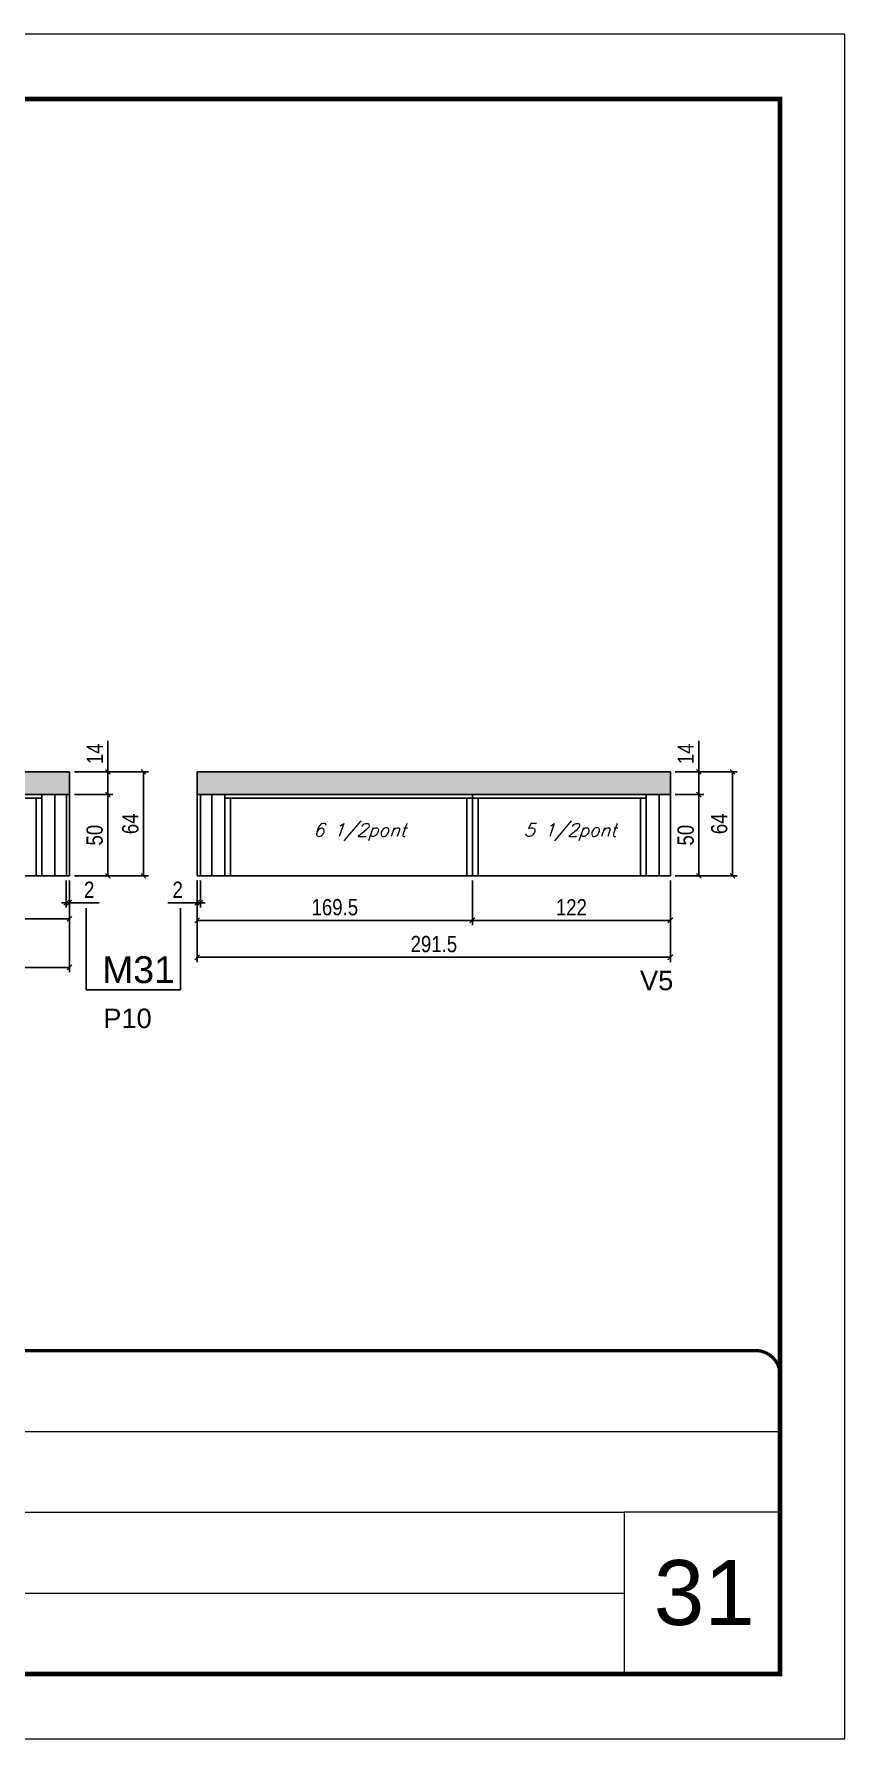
# Model space of a CAD drawing. Header units: millimetres. Extents: x 2921 to 9246, y 316 to 11751.
# Drawn here: x 7077 to 7577, y 1464 to 2514 of the extents above; entities that cross this region are included whole.
import ezdxf

# ---------------------------------------------------------------- set-up
doc = ezdxf.new("R2010")
doc.units = ezdxf.units.MM
doc.linetypes.add('CONTINUO', pattern=[0])
doc.linetypes.add('DASHED', pattern=[0.75, 0.5, -0.25])
for name, color, linetype in [('1', 3, 'Continuous'), ('5', 5, 'Continuous'), ('COTA', 241, 'Continuous'), ('NOMENCLATURA', 7, 'Continuous'), ('Painéis', 200, 'Continuous'), ('SARR_2.2x7', 40, 'Continuous'), ('SARR_3.5x7', 81, 'Continuous'), ('texto', 7, 'Continuous')]:
    doc.layers.add(name, color=color, linetype=linetype)
for name, color, linetype, lineweight in [('CARIMBO', 255, 'Continuous', 9), ('Folhas', 255, 'Continuous', 9), ('SARRAFO DE PRESSAO', 251, 'DASHED', 9)]:
    doc.layers.add(name, color=color, linetype=linetype, lineweight=lineweight)
doc.styles.add('arial', font='arial.ttf')
doc.styles.add('COTA TECNICA', font='techl___.ttf', dxfattribs={"height": 10})
doc.styles.add('Romans', font='romans.shx')
doc.styles.get("Standard").update_dxf_attribs({"font": 'arial.ttf'})
doc.dimstyles.new('PAINEL', dxfattribs={"dimtxt": 10, "dimasz": 3, "dimexe": 3, "dimexo": 3, "dimgap": 3, "dimtad": 1, "dimdec": 1, "dimzin": 12, "dimdsep": 46, "dimtxsty": 'COTA TECNICA', "dimblk1": 'OBLIQUE', "dimblk2": 'OBLIQUE', "dimsah": 1, "dimcen": 0.9, "dimclrd": 4, "dimclre": 4, "dimclrt": 240, "dimadec": 1, "dimazin": 3, "dimtfac": 1, "dimtdec": 1, "dimtmove": 0, "dimatfit": 3, "dimfxl": 1, "dimtolj": 1, "dimtzin": 12, "dimarcsym": 0})

# ---------------------------------------------------------------- blocks, each defined once
blk = doc.blocks.new('9999999999')
at = {"color": 30, "linetype": 'CONTINUO'}
for p, q in [((98564.6, 34379.6), (99584, 34379.6)), ((98564.6, 34329.8), (99488, 34329.8)), ((99584, 34329.8), (99488, 34329.8)), ((99488, 34329.8), (99488, 34230.2)), ((98564.6, 34280), (99488, 34280))]:
    blk.add_line(p, q, dxfattribs=at)
at = {"color": 30, "linetype": 'CONTINUO', "const_width": 2}
blk.add_lwpolyline([(99584, 34230.2), (99584, 34414.4, 0.414214), (99569, 34429.4), (98229, 34429.4, 0.414214), (98214, 34414.4), (98214, 34245.2, 0.414214), (98229, 34230.2), (99584, 34230.2)], format="xyb", dxfattribs=at)
at = {"layer": 'Folhas'}
blk.add_lwpolyline([(98139, 34190.2), (99624, 34190.2), (99624, 35240.2), (98139, 35240.2)], close=True, dxfattribs=at)
at = {"layer": 'Folhas', "color": 30, "const_width": 3}
blk.add_lwpolyline([(98214, 34230.2), (99584, 34230.2), (99584, 35200.2), (98214, 35200.2)], close=True, dxfattribs=at)
blk = doc.blocks.new('_Oblique')
at = {"layer": '1', "color": 0, "lineweight": -2}
blk.add_line((-0.5, -0.5), (0.5, 0.5), dxfattribs=at)
blk = doc.blocks.new('*D591')
at = {"layer": 'COTA', "color": 4, "linetype": 'ByBlock', "lineweight": -2, "transparency": 16777216}
for p, q in [((6863.1, 1993.1), (6863.1, 1966.6)), ((7099.1, 1993.1), (7099.1, 1966.6)), ((6863.1, 1969.6), (7099.1, 1969.6))]:
    blk.add_line(p, q, dxfattribs=at)
at = {"layer": 'Defpoints', "color": 0, "linetype": 'ByBlock', "transparency": 16777216}
for p in [(6863.1, 1996.1), (7099.1, 1996.1), (7099.1, 1969.6)]:
    blk.add_point(p, dxfattribs=at)
at = {"layer": 'COTA', "color": 4, "linetype": 'ByBlock', "lineweight": -2, "transparency": 16777216, "xscale": 3, "yscale": 3, "zscale": 3, "rotation": 180}
blk.add_blockref('_Oblique', (6863.1, 1969.6), dxfattribs=at)
at = {"layer": 'COTA', "color": 4, "linetype": 'ByBlock', "lineweight": -2, "transparency": 16777216, "xscale": 3, "yscale": 3, "zscale": 3}
blk.add_blockref('_Oblique', (7099.1, 1969.6), dxfattribs=at)
at = {"layer": 'COTA', "color": 240, "linetype": 'ByBlock', "transparency": 16777216, "insert": (6981.1, 1977.8), "char_height": 10, "width": 210.731, "attachment_point": 5, "style": 'COTA TECNICA'}
blk.add_mtext('\\A1;236', dxfattribs=at)
blk = doc.blocks.new('*D1060')
at = {"layer": 'COTA', "color": 4, "linetype": 'ByBlock', "lineweight": -2, "transparency": 16777216}
for p, q in [((6504.6, 1993.1), (6504.6, 1936.7)), ((7099.1, 1993.1), (7099.1, 1936.7)), ((6504.6, 1939.7), (7099.1, 1939.7))]:
    blk.add_line(p, q, dxfattribs=at)
at = {"layer": 'Defpoints', "color": 0, "linetype": 'ByBlock', "transparency": 16777216}
for p in [(6504.6, 1996.1), (7099.1, 1996.1), (7099.1, 1939.7)]:
    blk.add_point(p, dxfattribs=at)
at = {"layer": 'COTA', "color": 4, "linetype": 'ByBlock', "lineweight": -2, "transparency": 16777216, "xscale": 3, "yscale": 3, "zscale": 3, "rotation": 180}
blk.add_blockref('_Oblique', (6504.6, 1939.7), dxfattribs=at)
at = {"layer": 'COTA', "color": 4, "linetype": 'ByBlock', "lineweight": -2, "transparency": 16777216, "xscale": 3, "yscale": 3, "zscale": 3}
blk.add_blockref('_Oblique', (7099.1, 1939.7), dxfattribs=at)
at = {"layer": 'COTA', "color": 240, "linetype": 'ByBlock', "transparency": 16777216, "insert": (6801.9, 1947.9), "char_height": 10, "attachment_point": 5, "style": 'COTA TECNICA'}
blk.add_mtext('\\A1;594.5', dxfattribs=at)
blk = doc.blocks.new('*D593')
at = {"layer": 'COTA', "color": 4, "linetype": 'ByBlock', "lineweight": -2, "transparency": 16777216}
for p, q in [((7097.1, 1993.1), (7097.1, 1976.5)), ((7099.1, 1993.1), (7099.1, 1976.5)), ((7097.1, 1979.5), (7094.1, 1979.5)), ((7097.1, 1979.5), (7099.1, 1979.5)), ((7099.1, 1979.5), (7117.3, 1979.5))]:
    blk.add_line(p, q, dxfattribs=at)
at = {"layer": 'Defpoints', "color": 0, "linetype": 'ByBlock', "transparency": 16777216}
for p in [(7097.1, 1996.1), (7099.1, 1996.1), (7099.1, 1979.5)]:
    blk.add_point(p, dxfattribs=at)
at = {"layer": 'COTA', "color": 4, "linetype": 'ByBlock', "lineweight": -2, "transparency": 16777216, "xscale": 3, "yscale": 3, "zscale": 3}
blk.add_blockref('_Oblique', (7097.1, 1979.5), dxfattribs=at)
at = {"layer": 'COTA', "color": 4, "linetype": 'ByBlock', "lineweight": -2, "transparency": 16777216, "xscale": 3, "yscale": 3, "zscale": 3, "rotation": 180}
blk.add_blockref('_Oblique', (7099.1, 1979.5), dxfattribs=at)
at = {"layer": 'COTA', "color": 240, "linetype": 'ByBlock', "transparency": 16777216, "insert": (7111.2, 1987.5), "char_height": 10, "attachment_point": 5, "style": 'COTA TECNICA'}
blk.add_mtext('\\A1;2', dxfattribs=at)
blk = doc.blocks.new('*D594')
at = {"layer": 'Defpoints', "color": 0, "transparency": 16777216}
for p in [(7099.1, 2046.1), (7099.1, 1996.1), (7122.7, 1996.1)]:
    blk.add_point(p, dxfattribs=at)
at = {"layer": 'Painéis', "color": 4, "lineweight": -2, "transparency": 16777216}
for p, q in [((7102.1, 2046.1), (7125.7, 2046.1)), ((7122.7, 2046.1), (7122.7, 1996.1)), ((7102.1, 1996.1), (7125.7, 1996.1))]:
    blk.add_line(p, q, dxfattribs=at)
at = {"layer": 'Painéis', "color": 4, "lineweight": -2, "transparency": 16777216, "xscale": 3, "yscale": 3, "zscale": 3}
for p, rotation in [((7122.7, 2046.1), 90), ((7122.7, 1996.1), 270)]:
    blk.add_blockref('_Oblique', p, dxfattribs=dict(at, rotation=rotation))
at = {"layer": 'Painéis', "color": 240, "lineweight": 5, "transparency": 16777216, "insert": (7114.6, 2021.1), "char_height": 10, "attachment_point": 5, "rotation": 90, "style": 'COTA TECNICA'}
blk.add_mtext('\\A1;50', dxfattribs=at)
blk = doc.blocks.new('*D595')
at = {"layer": 'Defpoints', "color": 0, "transparency": 16777216}
for p in [(7099.1, 2060.1), (7122.7, 2060.1), (7099.1, 2046.1)]:
    blk.add_point(p, dxfattribs=at)
at = {"layer": 'Painéis', "color": 4, "lineweight": -2, "transparency": 16777216}
for p, q in [((7122.7, 2060.1), (7122.7, 2079.3)), ((7102.1, 2060.1), (7125.7, 2060.1)), ((7122.7, 2046.1), (7122.7, 2060.1)), ((7102.1, 2046.1), (7125.7, 2046.1))]:
    blk.add_line(p, q, dxfattribs=at)
at = {"layer": 'Painéis', "color": 4, "lineweight": -2, "transparency": 16777216, "xscale": 3, "yscale": 3, "zscale": 3}
for p, rotation in [((7122.7, 2060.1), 90), ((7122.7, 2046.1), 270)]:
    blk.add_blockref('_Oblique', p, dxfattribs=dict(at, rotation=rotation))
at = {"layer": 'Painéis', "color": 240, "lineweight": 5, "transparency": 16777216, "insert": (7114.7, 2071.2), "char_height": 10, "attachment_point": 5, "rotation": 90, "style": 'COTA TECNICA'}
blk.add_mtext('\\A1;14', dxfattribs=at)
blk = doc.blocks.new('*D596')
at = {"layer": 'Defpoints', "color": 0, "transparency": 16777216}
for p in [(7099.1, 2060.1), (7099.1, 1996.1), (7144.7, 1996.1)]:
    blk.add_point(p, dxfattribs=at)
at = {"layer": 'Painéis', "color": 4, "lineweight": -2, "transparency": 16777216}
for p, q in [((7102.1, 2060.1), (7147.7, 2060.1)), ((7144.7, 2060.1), (7144.7, 1996.1)), ((7102.1, 1996.1), (7147.7, 1996.1))]:
    blk.add_line(p, q, dxfattribs=at)
at = {"layer": 'Painéis', "color": 4, "lineweight": -2, "transparency": 16777216, "xscale": 3, "yscale": 3, "zscale": 3}
for p, rotation in [((7144.7, 2060.1), 90), ((7144.7, 1996.1), 270)]:
    blk.add_blockref('_Oblique', p, dxfattribs=dict(at, rotation=rotation))
at = {"layer": 'Painéis', "color": 240, "lineweight": 5, "transparency": 16777216, "insert": (7136.6, 2028.1), "char_height": 10, "attachment_point": 5, "rotation": 90, "style": 'COTA TECNICA'}
blk.add_mtext('\\A1;64', dxfattribs=at)
blk = doc.blocks.new('*D597')
at = {"layer": 'Defpoints', "color": 0, "transparency": 16777216}
for p in [(7177.7, 1996.1), (7347.2, 1996.1), (7347.2, 1968.6)]:
    blk.add_point(p, dxfattribs=at)
at = {"layer": 'Painéis', "color": 4, "lineweight": -2, "transparency": 16777216}
for p, q in [((7177.7, 1993.1), (7177.7, 1965.6)), ((7347.2, 1993.1), (7347.2, 1965.6)), ((7177.7, 1968.6), (7347.2, 1968.6))]:
    blk.add_line(p, q, dxfattribs=at)
at = {"layer": 'Painéis', "color": 4, "lineweight": -2, "transparency": 16777216, "xscale": 3, "yscale": 3, "zscale": 3, "rotation": 180}
blk.add_blockref('_Oblique', (7177.7, 1968.6), dxfattribs=at)
at = {"layer": 'Painéis', "color": 4, "lineweight": -2, "transparency": 16777216, "xscale": 3, "yscale": 3, "zscale": 3}
blk.add_blockref('_Oblique', (7347.2, 1968.6), dxfattribs=at)
at = {"layer": 'Painéis', "color": 240, "lineweight": 5, "transparency": 16777216, "insert": (7262.5, 1976.7), "char_height": 10, "attachment_point": 5, "style": 'COTA TECNICA'}
blk.add_mtext('\\A1;169.5', dxfattribs=at)
blk = doc.blocks.new('*D1061')
at = {"layer": 'Defpoints', "color": 0, "transparency": 16777216}
for p in [(7347.2, 1996.1), (7469.2, 1996.1), (7347.2, 1968.6)]:
    blk.add_point(p, dxfattribs=at)
at = {"layer": 'Painéis', "color": 4, "lineweight": -2, "transparency": 16777216}
for p, q in [((7347.2, 1993.1), (7347.2, 1965.6)), ((7469.2, 1993.1), (7469.2, 1965.6)), ((7469.2, 1968.6), (7347.2, 1968.6))]:
    blk.add_line(p, q, dxfattribs=at)
at = {"layer": 'Painéis', "color": 4, "lineweight": -2, "transparency": 16777216, "xscale": 3, "yscale": 3, "zscale": 3, "rotation": 180}
blk.add_blockref('_Oblique', (7347.2, 1968.6), dxfattribs=at)
at = {"layer": 'Painéis', "color": 4, "lineweight": -2, "transparency": 16777216, "xscale": 3, "yscale": 3, "zscale": 3}
blk.add_blockref('_Oblique', (7469.2, 1968.6), dxfattribs=at)
at = {"layer": 'Painéis', "color": 240, "lineweight": 5, "transparency": 16777216, "insert": (7408.2, 1976.7), "char_height": 10, "attachment_point": 5, "style": 'COTA TECNICA'}
blk.add_mtext('\\A1;122', dxfattribs=at)
blk = doc.blocks.new('*D1062')
at = {"layer": 'Defpoints', "color": 0, "transparency": 16777216}
for p in [(7177.7, 1996.1), (7469.2, 1996.1), (7177.7, 1945.9)]:
    blk.add_point(p, dxfattribs=at)
at = {"layer": 'Painéis', "color": 4, "lineweight": -2, "transparency": 16777216}
for p, q in [((7177.7, 1993.1), (7177.7, 1942.9)), ((7469.2, 1993.1), (7469.2, 1942.9)), ((7469.2, 1945.9), (7177.7, 1945.9))]:
    blk.add_line(p, q, dxfattribs=at)
at = {"layer": 'Painéis', "color": 4, "lineweight": -2, "transparency": 16777216, "xscale": 3, "yscale": 3, "zscale": 3, "rotation": 180}
blk.add_blockref('_Oblique', (7177.7, 1945.9), dxfattribs=at)
at = {"layer": 'Painéis', "color": 4, "lineweight": -2, "transparency": 16777216, "xscale": 3, "yscale": 3, "zscale": 3}
blk.add_blockref('_Oblique', (7469.2, 1945.9), dxfattribs=at)
at = {"layer": 'Painéis', "color": 240, "lineweight": 5, "transparency": 16777216, "insert": (7323.5, 1954), "char_height": 10, "attachment_point": 5, "style": 'COTA TECNICA'}
blk.add_mtext('\\A1;291.5', dxfattribs=at)
blk = doc.blocks.new('*D598')
at = {"layer": 'COTA', "color": 4, "linetype": 'ByBlock', "lineweight": -2, "transparency": 16777216}
for p, q in [((7177.7, 1993.1), (7177.7, 1976.5)), ((7179.7, 1993.1), (7179.7, 1976.5)), ((7177.7, 1979.5), (7159.6, 1979.5)), ((7179.7, 1979.5), (7177.7, 1979.5)), ((7179.7, 1979.5), (7182.7, 1979.5))]:
    blk.add_line(p, q, dxfattribs=at)
at = {"layer": 'Defpoints', "color": 0, "linetype": 'ByBlock', "transparency": 16777216}
for p in [(7177.7, 1996.1), (7179.7, 1996.1), (7177.7, 1979.5)]:
    blk.add_point(p, dxfattribs=at)
at = {"layer": 'COTA', "color": 4, "linetype": 'ByBlock', "lineweight": -2, "transparency": 16777216, "xscale": 3, "yscale": 3, "zscale": 3}
blk.add_blockref('_Oblique', (7177.7, 1979.5), dxfattribs=at)
at = {"layer": 'COTA', "color": 4, "linetype": 'ByBlock', "lineweight": -2, "transparency": 16777216, "xscale": 3, "yscale": 3, "zscale": 3, "rotation": 180}
blk.add_blockref('_Oblique', (7179.7, 1979.5), dxfattribs=at)
at = {"layer": 'COTA', "color": 240, "linetype": 'ByBlock', "transparency": 16777216, "insert": (7165.7, 1987.5), "char_height": 10, "attachment_point": 5, "style": 'COTA TECNICA'}
blk.add_mtext('\\A1;2', dxfattribs=at)
blk = doc.blocks.new('*D599')
at = {"layer": 'Defpoints', "color": 0, "transparency": 16777216}
for p in [(7469.2, 2060.1), (7507.4, 2060.1), (7469.2, 1996.1)]:
    blk.add_point(p, dxfattribs=at)
at = {"layer": 'Painéis', "color": 4, "lineweight": -2, "transparency": 16777216}
for p, q in [((7472.2, 2060.1), (7510.4, 2060.1)), ((7507.4, 1996.1), (7507.4, 2060.1)), ((7472.2, 1996.1), (7510.4, 1996.1))]:
    blk.add_line(p, q, dxfattribs=at)
at = {"layer": 'Painéis', "color": 4, "lineweight": -2, "transparency": 16777216, "xscale": 3, "yscale": 3, "zscale": 3}
for p, rotation in [((7507.4, 2060.1), 90), ((7507.4, 1996.1), 270)]:
    blk.add_blockref('_Oblique', p, dxfattribs=dict(at, rotation=rotation))
at = {"layer": 'Painéis', "color": 240, "lineweight": 5, "transparency": 16777216, "insert": (7499.3, 2028.1), "char_height": 10, "attachment_point": 5, "rotation": 90, "style": 'COTA TECNICA'}
blk.add_mtext('\\A1;64', dxfattribs=at)
blk = doc.blocks.new('*D600')
at = {"layer": 'Defpoints', "color": 0, "transparency": 16777216}
for p in [(7469.2, 2046.1), (7486.7, 2046.1), (7469.2, 1996.1)]:
    blk.add_point(p, dxfattribs=at)
at = {"layer": 'Painéis', "color": 4, "lineweight": -2, "transparency": 16777216}
for p, q in [((7472.2, 2046.1), (7489.7, 2046.1)), ((7486.7, 1996.1), (7486.7, 2046.1)), ((7472.2, 1996.1), (7489.7, 1996.1))]:
    blk.add_line(p, q, dxfattribs=at)
at = {"layer": 'Painéis', "color": 4, "lineweight": -2, "transparency": 16777216, "xscale": 3, "yscale": 3, "zscale": 3}
for p, rotation in [((7486.7, 2046.1), 90), ((7486.7, 1996.1), 270)]:
    blk.add_blockref('_Oblique', p, dxfattribs=dict(at, rotation=rotation))
at = {"layer": 'Painéis', "color": 240, "lineweight": 5, "transparency": 16777216, "insert": (7478.6, 2021.1), "char_height": 10, "attachment_point": 5, "rotation": 90, "style": 'COTA TECNICA'}
blk.add_mtext('\\A1;50', dxfattribs=at)
blk = doc.blocks.new('*D601')
at = {"layer": 'Defpoints', "color": 0, "transparency": 16777216}
for p in [(7469.2, 2060.1), (7486.7, 2060.1), (7469.2, 2046.1)]:
    blk.add_point(p, dxfattribs=at)
at = {"layer": 'Painéis', "color": 4, "lineweight": -2, "transparency": 16777216}
for p, q in [((7486.7, 2060.1), (7486.7, 2079.3)), ((7472.2, 2060.1), (7489.7, 2060.1)), ((7486.7, 2046.1), (7486.7, 2060.1)), ((7472.2, 2046.1), (7489.7, 2046.1))]:
    blk.add_line(p, q, dxfattribs=at)
at = {"layer": 'Painéis', "color": 4, "lineweight": -2, "transparency": 16777216, "xscale": 3, "yscale": 3, "zscale": 3}
for p, rotation in [((7486.7, 2060.1), 90), ((7486.7, 2046.1), 270)]:
    blk.add_blockref('_Oblique', p, dxfattribs=dict(at, rotation=rotation))
at = {"layer": 'Painéis', "color": 240, "lineweight": 5, "transparency": 16777216, "insert": (7478.6, 2071.2), "char_height": 10, "attachment_point": 5, "rotation": 90, "style": 'COTA TECNICA'}
blk.add_mtext('\\A1;14', dxfattribs=at)

msp = doc.modelspace()

# ---------------------------------------------------------------- hatches: boundary and pattern name
at = {"layer": 'COTA', "linetype": 'ByBlock'}
h = msp.add_hatch(dxfattribs=at)
h.set_pattern_fill('AR-CONC', color=256, scale=0.03)
h.set_pattern_definition([(50, (-125204.8163, -31837.813), (5.46554007, -0.47817257), [0.5715, -6.2865]), (355, (-125204.8163, -31837.813), (-1.05730264, 5.73170536), [0.4572, -5.02921753]), (100.4514447, (-125204.361, -31837.8526), (4.40823741, 5.25353256), [0.48570026, -5.34270734]), (46.1842, (-125204.8163, -31836.289), (8.13237123, -1.26126984), [0.85725, -9.42975]), (96.6355576, (-125204.139, -31836.394), (7.122124, 7.42278374), [0.7285507, -8.01406824]), (351.184151, (-125204.816, -31836.289), (7.122124, 7.42278374), [0.685799, -7.54379196]), (21, (-125204.0543, -31836.67), (4.54843174, -3.06795595), [0.5715, -6.2865]), (326, (-125204.0543, -31836.67), (1.85406085, 5.52563898), [0.4572, -5.0292]), (71.451445, (-125203.6753, -31836.9254), (6.40249258, 2.45768307), [0.48570026, -5.34269813]), (37.5, (-125204.8163, -31837.8128), (0.092658098, 2.536651166), [0, -4.96824, 0, -5.1054, 0, -5.04825]), (7.5, (-125204.8163, -31837.8128), (2.004589875, 3.005417245), [0, -2.91084, 0, -4.85394, 0, -1.92405]), (327.5, (-125206.5156, -31837.8128), (4.067717855, -0.17186232), [0, -1.905, 0, -5.9436, 0, -7.8867]), (317.5, (-125207.2776, -31837.8128), (4.44387544, 0.76279473), [0, -2.4765, 0, -3.94716, 0, -5.6007])])
h.paths.add_polyline_path([(6504.65, 2060.14), (6504.65, 2046.14), (7099.15, 2046.14), (7099.15, 2060.14)])
h = msp.add_hatch(dxfattribs=at)
h.set_pattern_fill('AR-CONC', color=256, scale=0.03)
h.set_pattern_definition([(50, (5613.0294, -14495.6867), (5.4655401, -0.4781726), [0.5715, -6.2865]), (355, (5613.0294, -14495.6867), (-1.0573026, 5.7317054), [0.4572, -5.0292175]), (100.451445, (5613.485, -14495.7265), (4.4082374, 5.2535326), [0.4857003, -5.3427073]), (46.1842, (5613.0294, -14494.163), (8.1323712, -1.2612698), [0.85725, -9.42975]), (96.63556, (5613.707, -14494.268), (7.122124, 7.4227837), [0.7285507, -8.0140682]), (351.18415, (5613.029, -14494.163), (7.122124, 7.4227837), [0.685799, -7.543792]), (21, (5613.7914, -14494.5437), (4.5484317, -3.067956), [0.5715, -6.2865]), (326, (5613.7914, -14494.5437), (1.8540609, 5.525639), [0.4572, -5.0292]), (71.451445, (5614.1704, -14494.7993), (6.4024926, 2.457683), [0.4857003, -5.3426981]), (37.5, (5613.0294, -14495.6867), (0.0926581, 2.53665117), [0, -4.96824, 0, -5.1054, 0, -5.04825]), (7.5, (5613.0294, -14495.6867), (2.00458988, 3.00541724), [0, -2.91084, 0, -4.85394, 0, -1.92405]), (327.5, (5611.33, -14495.6867), (4.06771786, -0.17186232), [0, -1.905, 0, -5.9436, 0, -7.8867]), (317.5, (5610.568, -14495.6867), (4.44387544, 0.7627947), [0, -2.4765, 0, -3.94716, 0, -5.6007])])
h.paths.add_polyline_path([(7177.75, 2046.14), (7177.75, 2060.14), (7469.25, 2060.14), (7469.25, 2046.14)])

# ---------------------------------------------------------------- linework, layer by layer
for p, q in [((7099.15, 2060.14), (6504.65, 2060.14)), ((7099.15, 2046.14), (7099.15, 2060.14)), ((7469.25, 2060.14), (7177.75, 2060.14)), ((7177.75, 2046.14), (7177.75, 2060.14)), ((7469.25, 2046.14), (7469.25, 2060.14))]:
    msp.add_line(p, q, dxfattribs=at)
at = {"layer": 'NOMENCLATURA', "linetype": 'Continuous'}
for p, q in [((7109.34, 1925.82), (7109.34, 1976.21)), ((7167.55, 1925.82), (7167.55, 1976.21)), ((7167.55, 1925.82), (7109.34, 1925.82)), ((7109.34, 1925.82), (7167.55, 1925.82))]:
    msp.add_line(p, q, dxfattribs=at)
at = {"layer": 'Painéis', "linetype": 'ByBlock'}
for p, q in [((6504.65, 2046.14), (7099.15, 2046.14)), ((7097.15, 1996.14), (7097.15, 2046.14)), ((7099.15, 1996.14), (7099.15, 2046.14)), ((7469.25, 2046.14), (7177.75, 2046.14)), ((7179.75, 1996.14), (7179.75, 2046.14)), ((7347.25, 1996.14), (7347.25, 2046.14)), ((7469.25, 1996.14), (7469.25, 2046.14)), ((6504.65, 1996.14), (7099.15, 1996.14)), ((7469.25, 1996.14), (7177.75, 1996.14))]:
    msp.add_line(p, q, dxfattribs=at)
at = {"layer": 'Painéis'}
msp.add_line((7177.75, 1996.14), (7177.75, 2046.14), dxfattribs=at)
at = {"layer": 'SARR_2.2x7', "linetype": 'Continuous'}
for p, q in [((6863.15, 2043.94), (7082.15, 2043.94)), ((7090.15, 1996.14), (7090.15, 2046.14)), ((7186.75, 1996.14), (7186.75, 2046.14)), ((7347.25, 2043.94), (7194.75, 2043.94)), ((7454.25, 2043.94), (7347.25, 2043.94)), ((7462.25, 1996.14), (7462.25, 2046.14))]:
    msp.add_line(p, q, dxfattribs=at)
at = {"layer": 'SARR_3.5x7'}
for p, q in [((7078.65, 2043.94), (7078.65, 1996.14)), ((7082.15, 2046.14), (7082.15, 1996.14)), ((7194.75, 2046.14), (7194.75, 1996.14)), ((7198.25, 2043.94), (7198.25, 1996.14)), ((7343.75, 2043.94), (7343.75, 1996.14)), ((7347.25, 2043.94), (7347.25, 1996.14)), ((7350.75, 2043.94), (7350.75, 1996.14)), ((7450.75, 2043.94), (7450.75, 1996.14)), ((7454.25, 2046.14), (7454.25, 1996.14)), ((7078.65, 1996.14), (7082.15, 1996.14))]:
    msp.add_line(p, q, dxfattribs=at)

# ---------------------------------------------------------------- block references
at = {"layer": 'SARRAFO DE PRESSAO', "color": 6, "linetype": 'ByBlock'}
msp.add_blockref('9999999999', (-92047.32, -32725.71), dxfattribs=at)

# ---------------------------------------------------------------- texts
at = {"layer": '5', "linetype": 'Continuous'}
for s, rotation, p in [('V5', 359.99996, (7450.46, 1925.61)), ('P10', 0.00004, (7119.9, 1902.3))]:
    msp.add_text(s, height=12, rotation=rotation, dxfattribs=at).set_placement(p)
at = {"layer": 'CARIMBO', "style": 'arial'}
msp.add_text('31', height=40, dxfattribs=at).set_placement((7458.99, 1534.64))
at = {"layer": 'NOMENCLATURA', "linetype": 'Continuous'}
msp.add_text('M31', height=16.5, dxfattribs=at).set_placement((7119.17, 1930.02))
at = {"layer": 'texto', "color": 2, "char_height": 8, "attachment_point": 5, "style": 'Romans'}
for s, insert in [('{\\Q19;\\C256;6 1/2pont}', (7277.78, 2023.06)), ('{\\Q19;\\C256;5 1/2pont}', (7407.44, 2023.06))]:
    msp.add_mtext(s, dxfattribs=dict(at, insert=insert))

# ---------------------------------------------------------------- dimensions: what is measured, and where the dimension line sits
at = {"layer": 'COTA', "linetype": 'ByBlock'}
for base, p1, picture, middle in [((7099.15, 1939.72), (6504.65, 1996.14), '*D1060', (6801.9, 1947.86)), ((7099.15, 1979.48), (7097.15, 1996.14), '*D593', (7111.2, 1987.48))]:
    dim = msp.add_linear_dim(base=base, p1=p1, p2=(7099.15, 1996.14), dimstyle='PAINEL', dxfattribs=at)
    dim.commit()
    dim.dimension.update_dxf_attribs({"geometry": picture, "text_midpoint": middle})
dim = msp.add_linear_dim(base=(7099.15, 1969.6), p1=(6863.15, 1996.14), p2=(7099.15, 1996.14), dimstyle='PAINEL', override={"dimtmove": 1}, dxfattribs=at)
dim.commit()
dim.dimension.update_dxf_attribs({"geometry": '*D591', "text_midpoint": (6981.15, 1977.82)})
dim = msp.add_linear_dim(base=(7177.75, 1979.48), p1=(7179.75, 1996.14), p2=(7177.75, 1996.14), angle=180, dimstyle='PAINEL', dxfattribs=at)
dim.commit()
dim.dimension.update_dxf_attribs({"geometry": '*D598', "text_midpoint": (7165.69, 1987.48)})
at = {"layer": 'Painéis', "lineweight": 5}
for base, p1, p2, angle, picture, middle in [((7122.73, 2060.14), (7099.15, 2046.14), (7099.15, 2060.14), 90, '*D595', (7114.66, 2071.2)), ((7486.67, 2060.14), (7469.25, 2046.14), (7469.25, 2060.14), 90, '*D601', (7478.59, 2071.2)), ((7144.72, 1996.14), (7099.15, 2060.14), (7099.15, 1996.14), 90, '*D596', (7136.62, 2028.14)), ((7507.44, 2060.14), (7469.25, 1996.14), (7469.25, 2060.14), 90, '*D599', (7499.34, 2028.14)), ((7122.73, 1996.14), (7099.15, 2046.14), (7099.15, 1996.14), 90, '*D594', (7114.62, 2021.14)), ((7486.67, 2046.14), (7469.25, 1996.14), (7469.25, 2046.14), 90, '*D600', (7478.56, 2021.14)), ((7177.75, 1945.9), (7469.25, 1996.14), (7177.75, 1996.14), 180, '*D1062', (7323.5, 1954.04)), ((7347.25, 1968.59), (7469.25, 1996.14), (7347.25, 1996.14), 180, '*D1061', (7408.25, 1976.65))]:
    dim = msp.add_linear_dim(base=base, p1=p1, p2=p2, angle=angle, dimstyle='PAINEL', dxfattribs=at)
    dim.commit()
    dim.dimension.update_dxf_attribs({"geometry": picture, "text_midpoint": middle})
dim = msp.add_linear_dim(base=(7347.25, 1968.59), p1=(7177.75, 1996.14), p2=(7347.25, 1996.14), dimstyle='PAINEL', dxfattribs=at)
dim.commit()
dim.dimension.update_dxf_attribs({"geometry": '*D597', "text_midpoint": (7262.5, 1976.73)})

doc.saveas('drawing.dxf')
